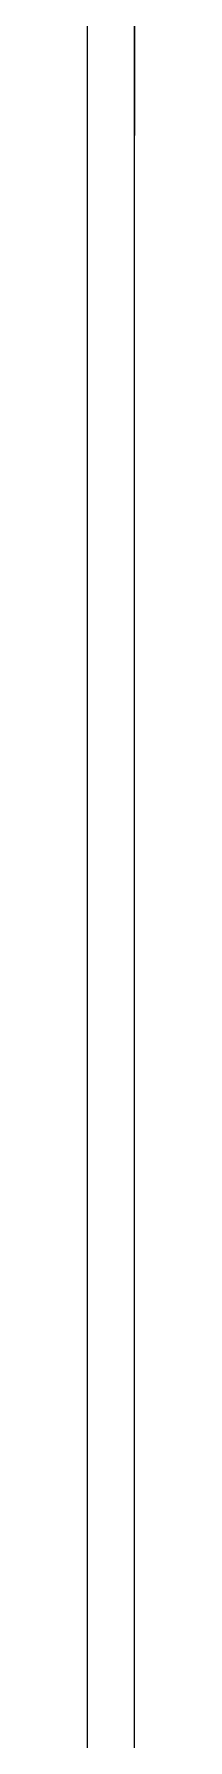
# Model space of a CAD drawing. Extents: x 867151 to 1787449, y -2071112 to -1028603.
# Drawn here: x 871258.26 to 871258.45, y -1032660.57 to -1032653.85 of the extents above; entities that cross this region are included whole.
import ezdxf

# ---------------------------------------------------------------- set-up
doc = ezdxf.new("R2010")
doc.units = 0
doc.header["$LTSCALE"] = 4
doc.header["$MEASUREMENT"] = 0
doc.layers.get('0').update_dxf_attribs({"linetype": 'CONTINUOUS'})
doc.layers.add('20000_FRONT_O', color=7, linetype='CONTINUOUS')

# ---------------------------------------------------------------- blocks, each defined once
blk = doc.blocks.new('A$C36C17930')
at = {"layer": '20000_FRONT_O', "color": 7, "linetype": 'Continuous'}
for p, q in [((45.0011, 0.4004), (45.0011, 99.6004)), ((45.0005, 61.8227), (45.0005, 53.1848)), ((44.8159, 51.3451), (44.8165, 54.0344)), ((44.8159, 48.6557), (44.8159, 51.3451)), ((44.8165, 45.9664), (44.8159, 48.6557))]:
    blk.add_line(p, q, dxfattribs=at)

msp = doc.modelspace()

# ---------------------------------------------------------------- block references
at = {"color": 0, "linetype": 'ByBlock', "ltscale": 25}
msp.add_blockref('A$C36C17930', (871213.445, -1032707.432), dxfattribs=at)

doc.saveas('drawing.dxf')
